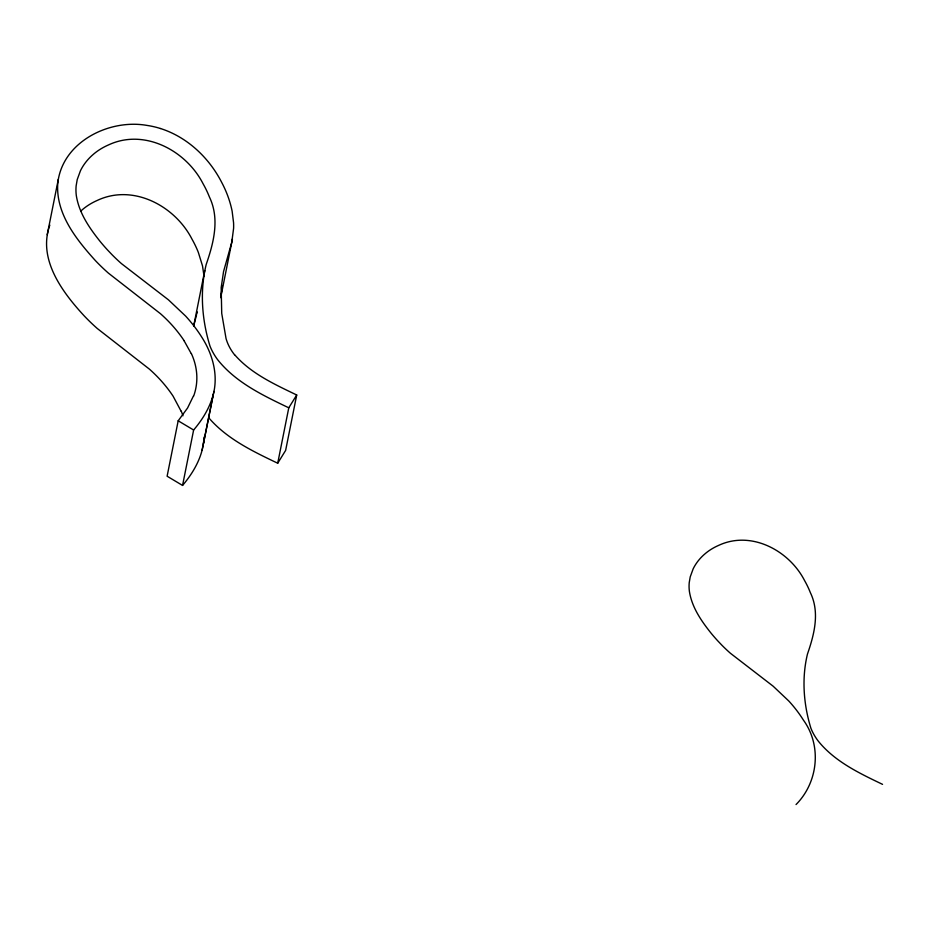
<?xml version="1.0" encoding="UTF-8"?>
<svg xmlns="http://www.w3.org/2000/svg" width="929" height="929" viewBox="0 0 929 929"><rect width="100%" height="100%" fill="white"/><g stroke="black" fill="none" stroke-linecap="round" stroke-linejoin="round"><path stroke-width="1.39" d="M222.426 285.609L220.707 297.686M203.439 443.574L204.055 437.141M49.829 225.097C37.497 259.203 62.475 292.391 84.353 316.046A204.148 161.739 11.3 0 0 97.301 328.518L149.383 369.115A147.572 116.926 11.3 0 1 173.084 396.149L181.12 411.245M160.473 128.516A69.06 54.718 11.3 0 0 146.805 125.38C108.798 118.726 62.057 142.195 57.761 183.373C55.635 213.647 76.329 239.496 95.432 260.631A204.148 161.739 11.3 0 0 108.379 273.103L160.462 313.7A147.572 116.926 11.3 0 1 184.151 340.734M234.503 354.727A58.26 46.16 11.3 0 1 226.049 338.562L221.729 313.41L221.172 287.676L223.564 271.512L231.774 242.272L233.597 228.36A105.337 83.459 11.3 0 0 233.562 222.693L232.122 211.127A145.179 115.033 11.3 0 0 221.636 182.281C208.979 157.628 187.147 136.981 160.473 128.516M193.371 396.114L187.577 407.994L178.182 420.802L167.115 476.217L182.56 485.426C191.316 475.125 198.655 463.339 202.116 450.159L213.182 394.744C218.512 374.944 212.578 353.926 201.721 337.088A162.482 128.725 11.3 0 0 192.303 323.861A161.553 127.993 11.3 0 0 185.649 316.104L168.416 299.812L121.444 263.604A182.607 144.68 11.3 0 1 112.014 254.685L107.334 249.762A217.432 172.271 11.3 0 1 100.216 241.552C89.428 228.081 79.07 213.078 76.329 195.659A66.633 52.79 11.3 0 1 76.143 185.846L77.223 179.576L80.463 170.704A72.543 57.482 11.3 0 1 91.959 155.538L94.421 153.413A68.676 54.416 11.3 0 1 108.53 144.912C144.343 128.156 186.102 150.556 203.045 183.698A133.881 106.069 11.3 0 1 209.42 196.994C219.929 218.826 213.658 242.852 206.203 264.44C199.665 291.23 201.907 319.994 210.012 346.169A73.182 57.981 11.3 0 0 217.641 359.686C235.78 382.551 263.058 395.452 288.78 407.808L277.713 463.223C253.002 451.401 227.106 439.057 208.874 417.934M47.228 234.758L58.306 179.343M204.752 270.606L193.685 326.021L196.518 314.896M182.56 485.426L193.627 430.011C202.394 419.711 209.733 407.924 213.182 394.744M221.357 294.365L232.436 238.95M234.607 354.681C251.016 373.621 274.612 384.304 296.711 394.999L285.633 450.414L277.713 463.223M202.116 450.159L213.949 391.434M196.809 313.921L197.401 311.981M288.78 407.808L296.711 394.999M796.048 804.549C818.194 782.276 821.991 745.65 803.399 720.08A147.711 117.031 11.3 0 0 794.841 708.049A146.863 116.357 11.3 0 0 788.791 701L773.125 686.183L730.426 653.273A166.001 131.523 11.3 0 1 721.856 645.167L717.594 640.685A197.668 156.606 11.3 0 1 711.126 633.23C701.314 620.978 691.908 607.334 689.411 591.506A60.571 47.994 11.3 0 1 689.237 582.588L690.224 576.886L693.173 568.815A65.947 52.256 11.3 0 1 703.625 555.031L705.854 553.103A62.44 49.469 11.3 0 1 718.674 545.369C751.236 530.134 789.197 550.502 804.607 580.625A121.711 96.43 11.3 0 1 810.402 592.714C819.959 612.559 814.257 634.402 807.475 654.028C801.541 678.391 803.573 704.53 810.936 728.336A66.528 52.709 11.3 0 0 817.88 740.622C834.37 761.408 859.162 773.137 882.55 784.355M80.893 210.953L83.355 208.839A68.676 54.416 11.3 0 1 97.452 200.339C133.265 183.57 175.024 205.971 191.978 239.113A133.881 106.069 11.3 0 1 198.341 252.409L202.51 265.903L203.974 275.75M178.182 420.802L193.627 430.011M184.093 340.757L191.223 353.589M181.271 411.222A83.924 66.493 11.3 0 1 182.955 415.797M191.362 353.554A84.295 66.783 11.3 0 1 193.615 396.184"/></g></svg>
